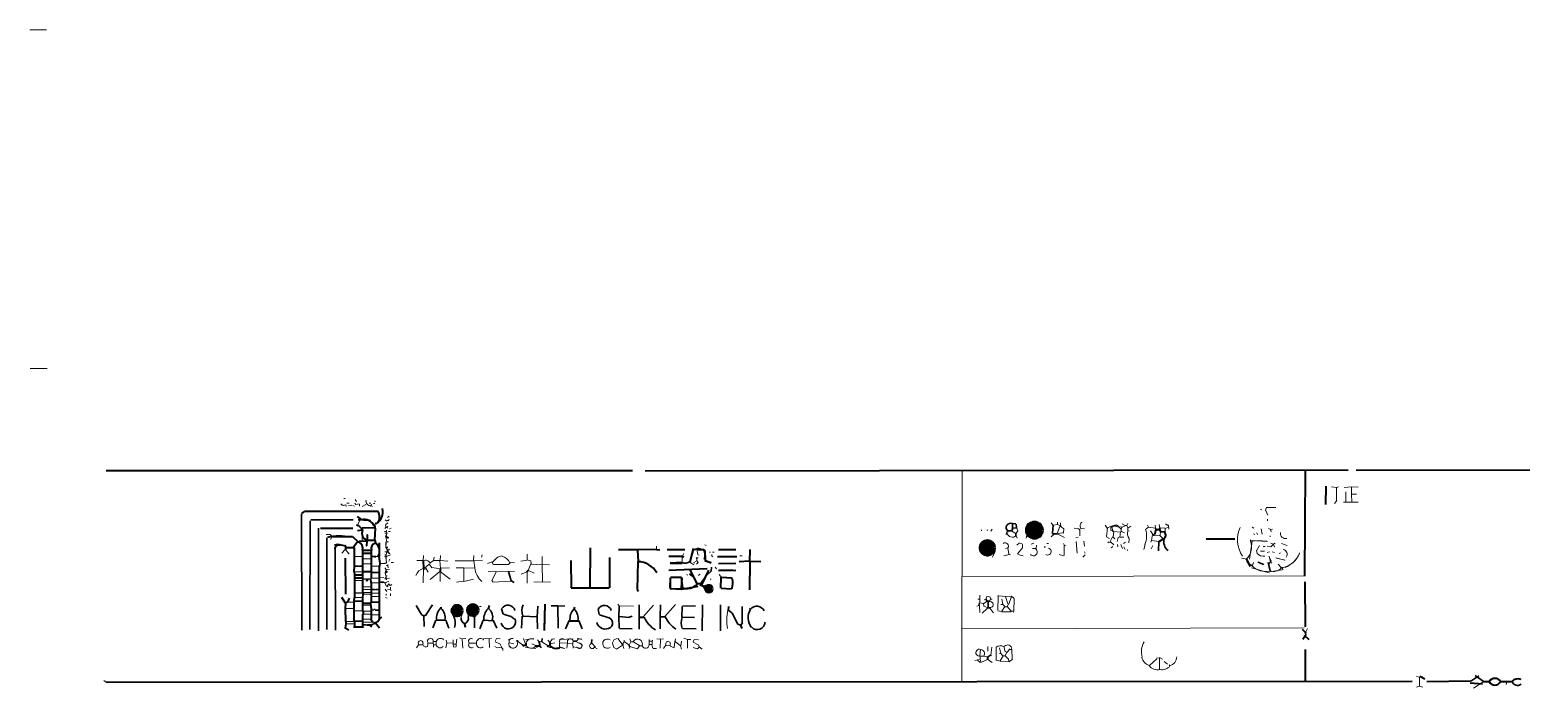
# Model space of a CAD drawing. Header units: millimetres. Extents: x -22015 to 140060, y -26591 to 87788.
# Drawn here: x -21942 to 22267, y -26590 to -7078 of the extents above; entities that cross this region are included whole.
import ezdxf

# ---------------------------------------------------------------- set-up
doc = ezdxf.new("R2010")
doc.units = ezdxf.units.MM
doc.layers.add('FRAME', color=8, linetype='CONTINUOUS', lineweight=90)
doc.layers.add('FRAME_TEXT', color=8, linetype='CONTINUOUS', lineweight=30)

msp = doc.modelspace()

# ---------------------------------------------------------------- hatches: boundary and pattern name
at = {"layer": 'FRAME'}
h = msp.add_hatch(color=7, dxfattribs=at)
h.dxf.hatch_style = 1
edge = h.paths.add_edge_path()
edge.add_arc((7836, -21908), 228, 0, 360)
h = msp.add_hatch(color=7, dxfattribs=at)
h.dxf.hatch_style = 1
edge = h.paths.add_edge_path()
edge.add_arc((6442, -22431), 207, 0, 360)
h = msp.add_hatch(color=7, dxfattribs=at)
h.dxf.hatch_style = 1
edge = h.paths.add_edge_path()
edge.add_arc((-1814, -23643), 90, 0, 360)
h = msp.add_hatch(color=7, dxfattribs=at)
h.dxf.hatch_style = 1
edge = h.paths.add_edge_path()
edge.add_arc((-9275, -24296), 143, 0, 360)
h = msp.add_hatch(color=7, dxfattribs=at)
h.dxf.hatch_style = 1
edge = h.paths.add_edge_path()
edge.add_arc((-8811, -24274), 150, 0, 360)

# ---------------------------------------------------------------- linework, layer by layer
at = {"layer": 'FRAME', "lineweight": 15}
for p, q in [((-21942, -7083), (-21451, -7078)), ((-12138, -21585), (-12226, -21752)), ((-11868, -21612), (-11733, -21784)), ((-13159, -22031), (-13041, -22034)), ((-13039, -22035), (-12969, -22095)), ((-12092, -21866), (-12093, -22213)), ((-11940, -22025), (-11940, -22048)), ((-11704, -21689), (-11687, -21712)), ((-11390, -22100), (-11362, -22249)), ((-11363, -21997), (-11384, -22097)), ((-11960, -22391), (-11961, -22369)), ((-11387, -22250), (-11387, -22419)), ((-11352, -22508), (-11387, -22670)), ((-11376, -22249), (-11386, -22418)), ((-11364, -22250), (-11314, -22250)), ((-11330, -22539), (-11364, -22556)), ((-11353, -22546), (-11267, -22608)), ((-11334, -22540), (-11269, -22609)), ((-11300, -22472), (-11283, -22489)), ((-12331, -22690), (-12077, -22690)), ((-12077, -22757), (-11823, -22757)), ((-11433, -22687), (-11392, -22704)), ((-11433, -22687), (-11383, -22708)), ((-11416, -22554), (-11365, -22554)), ((-11416, -22638), (-11379, -22638)), ((-11416, -22638), (-11382, -22638)), ((-11385, -22640), (-11367, -22673)), ((-11363, -22673), (-11381, -22707)), ((-11362, -22554), (-11380, -22639)), ((-11247, -22637), (-11372, -22690)), ((-11246, -22640), (-11364, -22678)), ((-12333, -23146), (-12078, -23146)), ((-12316, -23399), (-12079, -23399)), ((-11966, -23365), (-11967, -23416)), ((-11962, -23403), (-11962, -23403)), ((-11958, -23421), (-11924, -23405)), ((-11927, -23365), (-11927, -23399)), ((-12080, -23585), (-11826, -23585)), ((-12080, -23669), (-11826, -23669)), ((-12063, -23754), (-11826, -23754)), ((-12063, -23804), (-11826, -23804)), ((-11826, -23770), (-11589, -23770)), ((-11826, -23872), (-11589, -23872)), ((-11724, -23675), (-11690, -23675)), ((-12336, -24295), (-12082, -24294)), ((-12318, -23906), (-12081, -23906)), ((-11743, -24249), (-11709, -24249)), ((-11743, -24260), (-11709, -24260)), ((-12336, -24611), (-12574, -24618)), ((-12574, -24683), (-12320, -24683)), ((-12083, -24632), (-11778, -24632)), ((-12081, -24632), (-11733, -24632)), ((-11981, -24711), (-11947, -24711)), ((-11981, -24722), (-11947, -24722)), ((-11828, -24412), (-11591, -24412)), ((-11727, -24649), (-11727, -24682)), ((-11714, -24635), (-11572, -24798)), ((-7487, -25193), (-7311, -25324)), ((-7312, -25119), (-7256, -25259)), ((-6243, -25145), (-5837, -25126)), ((15835, -24801), (5691, -24828)), ((-6551, -25386), (-6244, -25417)), ((-6240, -25252), (-6003, -25251)), ((-6236, -25252), (-6003, -25251)), ((-6003, -25254), (-5851, -25272)), ((-5834, -25369), (-5834, -25403)), ((-19746, -26364), (-19680, -26416)), ((21825, -26481), (21823, -26459))]:
    msp.add_line(p, q, dxfattribs=at)
at = {"layer": 'FRAME', "lineweight": 20}
for p, q in [((-21937, -17119), (-21429, -17118)), ((5684, -26402), (5698, -20143)), ((-12977, -22097), (-13028, -22182)), ((-11698, -21710), (-11715, -21778)), ((-12591, -22482), (-12691, -22585)), ((-12581, -22484), (-12477, -22617)), ((-11391, -22425), (-11343, -22495)), ((-11331, -22486), (-11297, -22486)), ((-12213, -22971), (-12180, -22971)), ((-12213, -22983), (-12180, -22982)), ((-12078, -22909), (-11824, -22909)), ((-11824, -22977), (-11587, -22976)), ((-11687, -22689), (-11603, -22689)), ((-11825, -23331), (-11588, -23331)), ((5696, -23284), (15852, -23265)), ((-11825, -23466), (-11588, -23466)), ((-11724, -23663), (-11690, -23663)), ((-12590, -24227), (-12336, -24227)), ((-12521, -24041), (-12335, -24041)), ((-12081, -24125), (-11844, -24125)), ((-12065, -24311), (-11828, -24311)), ((-11725, -24035), (-11691, -24035)), ((-11725, -24046), (-11691, -24046)), ((-12082, -24548), (-11828, -24547)), ((-12065, -24396), (-11828, -24395)), ((-11777, -24630), (-11728, -24650)), ((-7616, -25107), (-7761, -25160)), ((-7004, -25121), (-7253, -25159)), ((-6889, -25154), (-6856, -25205)), ((-6582, -25170), (-6530, -25236)), ((-6459, -25140), (-6524, -25238)), ((-6375, -25132), (-6460, -25137)), ((-5671, -25120), (-5738, -25195)), ((-5578, -25142), (-5722, -25118)), ((-5578, -25145), (-5663, -25123)), ((15932, -24823), (15851, -24977)), ((-7729, -25246), (-7593, -25273)), ((-7246, -25389), (-6944, -25414)), ((-7064, -25273), (-6947, -25326)), ((-6850, -25204), (-6766, -25221)), ((-6762, -25214), (-6577, -25334)), ((-6376, -25249), (-6528, -25272)), ((-6240, -25252), (-6240, -25387)), ((-6240, -25386), (-6087, -25415)), ((-6236, -25369), (-6087, -25416)), ((-5999, -25252), (-6021, -25403)), ((-5851, -25268), (-5831, -25369)), ((-5831, -25201), (-5849, -25268)), ((-5615, -25408), (-5832, -25362)), ((-5738, -25213), (-5578, -25299)), ((21141, -26405), (20852, -26590)), ((21827, -26391), (21827, -26458))]:
    msp.add_line(p, q, dxfattribs=at)
at = {"layer": 'FRAME', "lineweight": 40}
for p, q in [((-4074, -20149), (-19676, -20144)), ((-3701, -20149), (17136, -20123)), ((15861, -20146), (15848, -23271)), ((17373, -20130), (45647, -20060)), ((16478, -20601), (16470, -21143)), ((-13806, -21351), (-13892, -21417)), ((-11616, -21354), (-13801, -21357)), ((-12362, -21604), (-13610, -21612)), ((-12242, -21506), (-12122, -21588)), ((-12209, -21587), (-11871, -21614)), ((-13328, -21846), (-12363, -21845)), ((-12973, -22099), (-12380, -22099)), ((-12375, -22093), (-12210, -22249)), ((-12262, -21748), (-12211, -21764)), ((-12092, -21909), (-12228, -21928)), ((-12211, -21762), (-12096, -21867)), ((-11719, -21842), (-12092, -21850)), ((-12092, -21862), (-12092, -21913)), ((-11940, -22048), (-11940, -22200)), ((-11710, -21845), (-11723, -22199)), ((-11719, -21777), (-11719, -21845)), ((-11381, -22098), (-11313, -22131)), ((-12906, -22353), (-12822, -22318)), ((-12822, -22320), (-12620, -22361)), ((-12609, -22348), (-12578, -22417)), ((-12585, -22420), (-12330, -22420)), ((-12585, -22420), (-12585, -22487)), ((-12217, -22246), (-12344, -22409)), ((-12330, -22420), (-12331, -22690)), ((-12211, -22251), (-12177, -22251)), ((-11957, -22231), (-12178, -22239)), ((-12077, -22504), (-11822, -22504)), ((-12077, -22504), (-12077, -22588)), ((-11957, -22233), (-11958, -22369)), ((-11957, -22200), (-11957, -22233)), ((-11940, -22200), (-11720, -22199)), ((-11822, -22504), (-11823, -22588)), ((-11714, -22198), (-11700, -22283)), ((-11585, -22284), (-11586, -22689)), ((-5333, -22430), (-5338, -23625)), ((-1523, -22483), (-1014, -22483)), ((12929, -22163), (13776, -22163)), ((-12573, -23805), (-12587, -22735)), ((-12332, -22977), (-12333, -23146)), ((-12331, -22690), (-12332, -22977)), ((-12077, -22757), (-12078, -22909)), ((-12078, -22909), (-12078, -22977)), ((-12078, -22977), (-12078, -23129)), ((-12077, -22588), (-11823, -22588)), ((-12077, -22588), (-12077, -22690)), ((-12077, -22690), (-12077, -22757)), ((-11823, -22757), (-11824, -22909)), ((-11824, -22909), (-11824, -22977)), ((-11824, -22977), (-11824, -23129)), ((-11823, -22588), (-11823, -22689)), ((-11823, -22689), (-11823, -22757)), ((-11597, -22688), (-11566, -22891)), ((-5909, -22802), (-5892, -23613)), ((-4759, -22717), (-4762, -23612)), ((-12330, -23145), (-12313, -23230)), ((-12316, -23399), (-12317, -23771)), ((-12316, -23230), (-12079, -23230)), ((-12316, -23230), (-12316, -23315)), ((-12316, -23315), (-12079, -23315)), ((-12316, -23315), (-12316, -23399)), ((-12066, -23347), (-12083, -23398)), ((-12082, -23316), (-12064, -23349)), ((-12079, -23399), (-12080, -23585)), ((-12078, -23146), (-12079, -23230)), ((-12079, -23230), (-12079, -23315)), ((-12078, -23129), (-11824, -23129)), ((-11960, -23365), (-11927, -23365)), ((-11846, -23349), (-11830, -23467)), ((-11587, -23159), (-11825, -23170)), ((-11824, -23179), (-11825, -23331)), ((-11824, -23129), (-11824, -23179)), ((-2999, -23092), (-1863, -23045)), ((-12317, -23771), (-12318, -23906)), ((-12073, -23803), (-12084, -23905)), ((-12080, -23585), (-12080, -23669)), ((-12080, -23669), (-12080, -23754)), ((-12063, -23754), (-12063, -23804)), ((-11826, -23872), (-11827, -24041)), ((-11825, -23466), (-11826, -23585)), ((-11826, -23585), (-11826, -23669)), ((-11826, -23669), (-11826, -23754)), ((-11826, -23770), (-11826, -23804)), ((-11826, -23804), (-11826, -23872)), ((-11589, -23872), (-11590, -24040)), ((-4767, -23629), (-5891, -23630)), ((15854, -23440), (15859, -24772)), ((-12707, -23889), (-12595, -24062)), ((-12594, -24228), (-12581, -24616)), ((-12591, -24227), (-12587, -24616)), ((-12522, -24039), (-12590, -24057)), ((-12589, -24058), (-12590, -24227)), ((-12479, -23920), (-12530, -24038)), ((-12325, -23905), (-12338, -24007)), ((-12336, -24295), (-12337, -24599)), ((-12335, -24041), (-12336, -24227)), ((-12336, -24227), (-12336, -24295)), ((-12335, -24007), (-12335, -24041)), ((-12085, -24297), (-12068, -24314)), ((-12081, -24125), (-12082, -24294)), ((-12081, -23906), (-12081, -24007)), ((-12081, -24007), (-12081, -24075)), ((-12081, -24075), (-11844, -24074)), ((-12081, -24075), (-12081, -24125)), ((-12065, -24311), (-12065, -24396)), ((-11844, -24074), (-11844, -24125)), ((-11824, -24042), (-11842, -24075)), ((-11835, -24125), (-11825, -24277)), ((-11828, -24277), (-11828, -24311)), ((-11828, -24311), (-11828, -24395)), ((-11710, -24268), (-11591, -24280)), ((-11590, -24277), (-11591, -24412)), ((-11590, -24040), (-11590, -24277)), ((-12579, -24683), (-12595, -24801)), ((-12574, -24616), (-12574, -24683)), ((-12320, -24599), (-12083, -24598)), ((-12320, -24599), (-12320, -24683)), ((-12320, -24683), (-12320, -24767)), ((-12076, -24395), (-12085, -24548)), ((-12082, -24548), (-12083, -24598)), ((-12083, -24598), (-12083, -24632)), ((-12083, -24632), (-12083, -24717)), ((-12083, -24717), (-12083, -24767)), ((-11947, -24716), (-11812, -24716)), ((-11810, -24717), (-11844, -24785)), ((-11830, -24549), (-11776, -24631)), ((-11828, -24412), (-11828, -24547)), ((-11727, -24649), (-11693, -24649)), ((-11515, -24488), (-11707, -24679)), ((-11699, -24654), (-11572, -24798)), ((-12589, -24803), (-12607, -24836)), ((-12590, -24799), (-12492, -24871)), ((-12332, -24766), (-12323, -24802)), ((-12320, -24767), (-12083, -24767)), ((-12081, -24766), (-12064, -24800)), ((-7493, -25168), (-7494, -25202)), ((15770, -24837), (15892, -24958)), ((15889, -25000), (15790, -25152)), ((15836, -25014), (15969, -25146)), ((-7305, -25322), (-7323, -25355)), ((-7308, -25320), (-7240, -25320)), ((-7240, -25253), (-7240, -25320)), ((-6952, -25337), (-6918, -25337)), ((-6918, -25337), (-6833, -25337)), ((-6918, -25337), (-6918, -25387)), ((-6844, -25201), (-6829, -25336)), ((-6833, -25337), (-6783, -25387)), ((-6576, -25338), (-6594, -25371)), ((-6527, -25324), (-6578, -25340)), ((-6528, -25235), (-6528, -25269)), ((-6528, -25269), (-6528, -25319)), ((15867, -25446), (15864, -26379)), ((19034, -26391), (-19677, -26421)), ((20762, -26387), (19468, -26399)), ((20756, -26428), (21120, -26465)), ((21132, -26391), (21319, -26391)), ((21658, -26391), (21827, -26391)), ((21827, -26391), (21996, -26391))]:
    msp.add_line(p, q, dxfattribs=at)
at = {"layer": 'FRAME', "lineweight": 30}
for p, q in [((-13885, -21424), (-13877, -24870)), ((-13632, -21627), (-13640, -24853)), ((-13381, -21846), (-13387, -24887)), ((-13138, -24853), (-13138, -22133)), ((-12894, -22471), (-12885, -24869)), ((-11382, -22419), (-11331, -22419)), ((-11331, -22486), (-11331, -22537)), ((-12332, -22977), (-12213, -22977)), ((-12180, -22977), (-12078, -22977)), ((-11823, -22689), (-11721, -22689)), ((-11721, -22684), (-11687, -22684)), ((-11721, -22695), (-11688, -22695)), ((-12062, -23345), (-11960, -23358)), ((-11842, -23345), (-11928, -23360)), ((-12080, -23766), (-12317, -23773)), ((-11826, -23669), (-11724, -23669)), ((-11690, -23669), (-11589, -23669)), ((-12335, -24007), (-12081, -24007)), ((-11827, -24041), (-11725, -24041)), ((-11742, -24266), (-11827, -24281)), ((-11691, -24041), (-11590, -24040)), ((-12083, -24717), (-11981, -24716)), ((-11729, -24678), (-11812, -24716)), ((-6751, -25116), (-6769, -25218)), ((-5833, -25201), (-5732, -25200)), ((20770, -26387), (21013, -26222)), ((20899, -26218), (21140, -26381))]:
    msp.add_line(p, q, dxfattribs=at)
at = {"layer": 'FRAME'}
for centre, radius in [((7836, -21908), 228), ((6442, -22431), 207), ((-1814, -23643), 90), ((-9275, -24296), 143), ((-8811, -24274), 150)]:
    msp.add_circle(centre, radius, dxfattribs=at)
at = {"layer": 'FRAME', "lineweight": 40}
for centre, radius, start, end in [((-12025, -21911), 320, 23.6303, 107.3516), ((-11875, -21371), 397, 299.3637, 15.0122), ((-11903, -21514), 329, 326.3757, 29.0157), ((-12765, -23794), 1708, 78.8675, 102.0797), ((-11875, -21991), 222, 160.103, 248.5522), ((-12784, -22467), 119, 67.7066, 181.9009), ((-12280, -22446), 207, 344.0585, 62.1862), ((-11647, -22455), 178, 108.1415, 195.6339), ((-11864, -22529), 292, 328.5026, 56.7045), ((-11741, -24484), 168, 286.1481, 25.7358), ((-6351, -25194), 217, 215.2066, 299.767), ((21483, -26315), 183, 205.0581, 336.4699), ((21488, -26498), 198, 32.203, 147.7801), ((22166, -26546), 232, 65.5673, 137.4537)]:
    msp.add_arc(centre, radius, start, end, dxfattribs=at)
at = {"layer": 'FRAME', "lineweight": 15}
for centre, radius, start, end in [((14717, -22190), 862, 154.8954, 214.2292), ((-7070, -25280), 157, 64.9575, 170.9334)]:
    msp.add_arc(centre, radius, start, end, dxfattribs=at)
at = {"layer": 'FRAME', "lineweight": 20}
for centre, radius, start, end in [((-7649, -25202), 88.2, 66.0879, 212.1041), ((-6163, -25206), 82.7, 51.0808, 210.4875), ((-5921, -25212), 87.7, 7.201, 205.9795), ((-7614, -25277), 127, 168.1737, 32.0347), ((-7620, -25268), 136, 212.2403, 351.4641), ((-7082, -25245), 163, 205.4052, 324.8043), ((-5654, -25335), 80.9, 199.7123, 96.8144)]:
    msp.add_arc(centre, radius, start, end, dxfattribs=at)
at = {"layer": 'FRAME', "lineweight": 30}
msp.add_arc((22161, -26343), 167, 196.0006, 309.0393, dxfattribs=at)
at = {"layer": 'FRAME_TEXT', "lineweight": 15}
for p, q in [((16642, -20625), (16795, -20638)), ((16795, -20635), (16794, -21024)), ((17016, -20638), (17235, -20626)), ((17066, -20770), (17065, -21074)), ((17233, -20635), (17241, -20838)), ((17439, -20630), (17236, -20624)), ((-12724, -21126), (-12676, -21179)), ((-12668, -21156), (-12652, -21173)), ((-12648, -21171), (-12581, -21157)), ((-12631, -20967), (-12597, -20967)), ((-12578, -21157), (-12561, -21203)), ((-12547, -21110), (-12479, -21110)), ((-12395, -21166), (-12497, -21180)), ((-12364, -21179), (-12313, -21196)), ((-12312, -21104), (-12279, -21149)), ((-12296, -21003), (-12260, -21053)), ((-12277, -21144), (-12177, -21123)), ((-12165, -21137), (-12174, -21192)), ((-11982, -21146), (-12088, -21207)), ((-11886, -21110), (-11835, -21110)), ((-11806, -21148), (-11840, -21182)), ((-11837, -21190), (-11786, -21206)), ((-11751, -21118), (-11717, -21118)), ((-11719, -21035), (-11701, -21069)), ((16800, -21029), (16732, -21113)), ((16998, -21081), (17065, -21079)), ((17065, -21074), (17252, -21074)), ((17236, -20839), (17248, -21074)), ((17252, -20838), (17388, -20838)), ((17252, -21074), (17438, -21074)), ((-11404, -21601), (-11356, -21638)), ((-11348, -21611), (-11331, -21628)), ((-11293, -21491), (-11343, -21527)), ((-11290, -21595), (-11324, -21629)), ((7729, -21657), (7623, -21717)), ((14527, -21287), (14578, -21303)), ((14704, -21250), (14689, -21329)), ((14697, -21328), (14753, -21461)), ((14998, -21237), (14710, -21239)), ((14743, -21583), (14743, -21634)), ((-11431, -21946), (-11380, -21946)), ((-11380, -21811), (-11416, -21860)), ((-11414, -21996), (-11364, -21996)), ((-11345, -21985), (-11401, -22090)), ((-11397, -21744), (-11385, -21812)), ((-11328, -21693), (-11391, -21743)), ((-11365, -21911), (-11383, -21944)), ((-11371, -21943), (-11357, -21995)), ((-11367, -21815), (-11334, -21849)), ((-11331, -21791), (-11364, -21809)), ((-11313, -21946), (-11262, -21946)), ((-11226, -21848), (-11277, -21865)), ((6272, -21895), (6272, -21929)), ((6582, -21882), (6549, -21933)), ((7032, -21945), (7014, -21995)), ((7051, -21945), (7051, -21979)), ((7292, -22078), (7329, -22143)), ((7613, -22047), (7596, -22148)), ((8418, -22023), (8335, -22109)), ((8369, -21992), (8352, -22009)), ((8375, -21992), (8392, -22009)), ((8392, -22014), (8375, -22031)), ((8592, -21802), (8512, -22007)), ((8525, -21674), (8525, -21741)), ((8535, -22024), (8728, -22128)), ((8610, -21690), (8610, -21775)), ((9136, -21856), (9170, -21874)), ((9171, -21879), (9154, -21895)), ((9186, -21876), (9185, -22078)), ((9202, -21862), (9320, -21870)), ((9939, -21763), (9990, -21846)), ((9999, -21841), (9975, -22094)), ((9976, -22103), (10064, -22149)), ((10099, -21807), (10103, -21909)), ((10105, -21912), (10150, -21928)), ((10263, -21747), (10232, -21768)), ((10232, -21788), (10336, -21814)), ((10271, -21758), (10238, -21776)), ((10275, -21749), (10343, -21800)), ((10338, -21807), (10405, -21875)), ((10386, -21959), (10366, -22111)), ((10403, -21792), (10421, -21825)), ((10405, -21875), (10405, -21908)), ((10405, -21908), (10405, -21942)), ((10405, -21942), (10439, -21942)), ((10525, -21775), (10423, -21826)), ((10435, -21952), (10504, -21982)), ((10440, -21722), (10526, -21770)), ((10524, -21773), (10575, -21773)), ((10608, -21705), (10576, -21773)), ((10577, -21772), (10611, -21840)), ((10609, -21841), (10608, -21925)), ((10696, -21793), (10611, -21844)), ((11216, -21819), (11146, -21867)), ((11189, -21754), (11223, -21821)), ((11220, -21815), (11423, -21847)), ((11412, -21754), (11425, -21856)), ((11537, -21739), (11554, -21840)), ((11577, -21958), (11564, -22060)), ((11726, -21723), (11775, -21759)), ((11777, -21757), (11810, -21775)), ((11785, -21745), (11815, -21766)), ((14288, -21815), (14339, -21848)), ((14336, -22020), (14370, -22038)), ((14435, -21990), (14455, -22039)), ((14555, -21867), (14586, -22023)), ((14774, -21858), (14841, -21892)), ((14826, -22073), (14826, -22107)), ((14840, -21888), (14856, -21956)), ((14896, -21875), (14845, -21891)), ((-3369, -22377), (-3369, -22479)), ((-2173, -22479), (-2142, -22630)), ((-1930, -22344), (-1896, -22362)), ((6672, -22542), (6599, -22709)), ((7049, -22432), (6981, -22448)), ((7049, -22435), (7083, -22621)), ((7320, -22349), (7387, -22293)), ((7482, -22433), (7336, -22611)), ((7391, -22287), (7488, -22324)), ((7489, -22333), (7488, -22435)), ((7825, -22289), (7741, -22326)), ((7778, -22451), (7879, -22451)), ((7900, -22350), (7886, -22452)), ((8151, -22383), (8151, -22434)), ((8202, -22299), (8253, -22299)), ((8695, -22298), (8729, -22365)), ((8715, -22366), (8718, -22653)), ((8727, -22366), (8761, -22366)), ((9134, -22113), (9067, -22131)), ((9074, -22245), (9105, -22586)), ((9307, -22232), (9324, -22384)), ((10012, -22248), (10030, -22281)), ((10081, -22260), (10030, -22276)), ((10155, -22105), (10073, -22259)), ((10094, -22250), (10193, -22337)), ((10163, -22393), (10112, -22426)), ((10167, -22111), (10218, -22162)), ((10325, -22128), (10289, -22247)), ((10299, -22332), (10315, -22399)), ((10370, -22108), (10324, -22125)), ((10371, -22115), (10489, -22115)), ((10395, -22334), (10446, -22452)), ((10542, -22267), (10474, -22302)), ((10489, -22398), (10526, -22481)), ((10587, -22484), (10605, -22517)), ((10645, -22162), (10632, -22281)), ((11117, -22330), (11079, -22482)), ((11347, -22361), (11295, -22462)), ((11319, -22210), (11523, -22242)), ((14230, -22193), (14248, -22227)), ((14250, -22215), (14743, -22243)), ((14250, -22226), (14385, -22226)), ((14416, -22513), (14440, -22597)), ((14509, -22364), (14422, -22515)), ((14453, -22209), (14723, -22233)), ((14537, -22529), (14655, -22529)), ((14622, -22394), (14673, -22394)), ((14842, -22397), (14740, -22384)), ((14912, -22328), (14846, -22398)), ((14979, -22293), (14926, -22325)), ((14926, -22327), (14958, -22412)), ((15165, -22307), (15334, -22359)), ((-11420, -22878), (-11403, -22894)), ((-11363, -22861), (-11397, -22894)), ((-11389, -22673), (-11370, -22888)), ((-11386, -22706), (-11372, -22858)), ((-11366, -22959), (-11333, -22959)), ((-11332, -22925), (-11333, -22959)), ((-11328, -22958), (-11318, -23025)), ((-11270, -22769), (-11304, -22821)), ((-11231, -22861), (-11163, -22861)), ((-10100, -22919), (-10239, -23033)), ((-8537, -22635), (-8556, -22703)), ((-2373, -22853), (-2255, -22938)), ((-2255, -22851), (-2237, -22884)), ((-2168, -22814), (-2217, -22834)), ((-2187, -22715), (-2169, -22749)), ((-2130, -22870), (-2183, -22919)), ((-2133, -22714), (-2167, -22748)), ((-2167, -22748), (-2167, -22815)), ((-2166, -22814), (-2131, -22865)), ((-2140, -22634), (-2100, -22649)), ((-1794, -22562), (-1760, -22562)), ((-1726, -22629), (-1726, -22680)), ((-1725, -22677), (-1692, -22695)), ((-1709, -22562), (-1658, -22562)), ((-896, -22667), (-829, -22669)), ((6424, -22686), (6474, -22680)), ((7081, -22625), (7132, -22641)), ((7345, -22632), (7507, -22669)), ((8698, -22671), (8570, -22633)), ((9339, -22638), (9273, -22708)), ((9321, -22550), (9339, -22584)), ((14809, -22550), (14741, -22566)), ((14890, -22553), (14957, -22573)), ((14994, -22730), (15265, -22799)), ((15013, -22739), (15266, -22794)), ((15131, -22581), (15097, -22599)), ((-11387, -23312), (-11419, -23364)), ((-11300, -23414), (-11419, -23481)), ((-11416, -23026), (-11380, -23075)), ((-11397, -23109), (-11409, -23177)), ((-11404, -23179), (-11386, -23264)), ((-11363, -23149), (-11397, -23183)), ((-11300, -23414), (-11387, -23462)), ((-11384, -23077), (-11384, -23111)), ((-11384, -23263), (-11350, -23263)), ((-11384, -23263), (-11384, -23314)), ((-11282, -23060), (-11383, -23080)), ((-11383, -23313), (-11365, -23346)), ((-11382, -23110), (-11364, -23144)), ((-11368, -23348), (-11368, -23381)), ((-11367, -23145), (-11333, -23145)), ((-11283, -23329), (-11367, -23349)), ((-10232, -23043), (-10232, -23082)), ((-2474, -23223), (-2441, -23241)), ((-2088, -23218), (-2118, -23254)), ((-2087, -23207), (-2070, -23224)), ((-1779, -23356), (-1745, -23356)), ((-1624, -22999), (-1588, -23049)), ((15196, -23019), (15196, -23052)), ((15216, -23072), (15196, -23052)), ((-11486, -23455), (-11453, -23455)), ((-11451, -23446), (-11418, -23464)), ((-11423, -23468), (-11366, -23575)), ((-11412, -23658), (-11364, -23728)), ((-11371, -23803), (-11389, -23836)), ((-11302, -23498), (-11354, -23565)), ((-11335, -23654), (-11251, -23672)), ((-11301, -23500), (-11267, -23545)), ((-11264, -23548), (-11214, -23519)), ((-11253, -23670), (-11235, -23703)), ((-11250, -23550), (-11216, -23516)), ((-11250, -23601), (-11250, -23669)), ((-11249, -23787), (-11247, -23854)), ((-1882, -23538), (-1984, -23555)), ((6215, -23838), (6215, -23956)), ((6762, -23871), (6754, -24277)), ((6755, -23839), (6772, -23872)), ((6775, -23857), (6994, -23872)), ((6995, -23872), (7146, -23861)), ((7157, -23859), (7240, -23928)), ((-11402, -23902), (-11351, -23918)), ((-9353, -24110), (-9218, -24114)), ((-8609, -24173), (-8558, -24173)), ((-4512, -24104), (-4460, -24170)), ((-613, -24216), (-579, -24250)), ((6206, -24141), (6222, -24345)), ((6444, -24219), (6291, -24371)), ((6332, -24074), (6336, -24159)), ((6338, -24160), (6439, -24198)), ((6511, -24216), (6622, -24359)), ((6753, -24293), (6873, -24317)), ((6841, -24108), (6892, -24108)), ((6870, -23953), (6899, -24106)), ((6895, -24105), (6964, -24170)), ((6983, -23874), (7045, -24095)), ((7033, -24170), (7153, -24303)), ((7163, -23877), (7080, -24097)), ((7234, -23938), (7225, -24310)), ((-9128, -24412), (-9162, -24497)), ((-8970, -24378), (-8935, -24462)), ((-8864, -24440), (-8932, -24456)), ((-8831, -24445), (-8764, -24497)), ((-8712, -24425), (-8763, -24493)), ((-9391, -25153), (-9391, -25255)), ((-9285, -25137), (-9304, -25289)), ((-9209, -25094), (-9120, -25137)), ((-9123, -25136), (-9110, -25407)), ((-9018, -25116), (-9120, -25129)), ((-8490, -25137), (-8508, -25170)), ((-8493, -25126), (-8324, -25122)), ((-8256, -25115), (-8324, -25131)), ((-8111, -25121), (-8144, -25200)), ((-8001, -25127), (-8102, -25117)), ((-4616, -25148), (-4667, -25249)), ((-4530, -25122), (-4615, -25144)), ((-4380, -25286), (-4515, -25115)), ((-4157, -25132), (-4125, -25217)), ((-3581, -25148), (-3587, -25198)), ((-3580, -25198), (-3496, -25198)), ((-3480, -25164), (-3498, -25197)), ((-3496, -25198), (-3496, -25300)), ((-3359, -25127), (-3240, -25140)), ((-3246, -25147), (-3257, -25400)), ((-3157, -25127), (-3242, -25142)), ((-2628, -25198), (-2640, -25333)), ((-2551, -25107), (-2445, -25147)), ((-2443, -25147), (-2451, -25400)), ((-2445, -25147), (-2343, -25147)), ((-2245, -25150), (-2274, -25212)), ((-2123, -25154), (-2241, -25146)), ((-10423, -25307), (-10475, -25391)), ((-10136, -25255), (-9984, -25255)), ((-9984, -25204), (-9899, -25204)), ((-9984, -25204), (-9984, -25255)), ((-9972, -25306), (-9974, -25373)), ((-9899, -25204), (-9899, -25306)), ((-9583, -25254), (-9606, -25391)), ((-9577, -25255), (-9391, -25245)), ((-9395, -25289), (-9381, -25368)), ((-9391, -25288), (-9306, -25288)), ((-9373, -25373), (-9306, -25361)), ((-9306, -25288), (-9307, -25356)), ((-8917, -25254), (-8696, -25254)), ((-8156, -25358), (-8089, -25397)), ((-8143, -25214), (-8020, -25272)), ((-8086, -25398), (-7968, -25375)), ((-8013, -25267), (-7962, -25368)), ((-7968, -25371), (-7918, -25422)), ((-7918, -25422), (-7918, -25473)), ((-4671, -25252), (-4627, -25386)), ((-4627, -25388), (-4565, -25421)), ((-4555, -25433), (-4375, -25320)), ((-4321, -25210), (-4175, -25319)), ((-4123, -25216), (-4171, -25318)), ((-3938, -25423), (-4153, -25356)), ((-4041, -25222), (-3865, -25327)), ((-3865, -25336), (-3929, -25424)), ((-3503, -25302), (-3472, -25404)), ((-3462, -25411), (-3361, -25411)), ((-3089, -25316), (-3157, -25418)), ((-3090, -25322), (-2954, -25337)), ((-2825, -25214), (-2839, -25383)), ((-2812, -25208), (-2653, -25338)), ((-2159, -25422), (-2278, -25388)), ((-2276, -25224), (-2126, -25307)), ((-2103, -25370), (-2154, -25421)), ((-2119, -25303), (-2104, -25365)), ((-2105, -25363), (-2007, -25436)), ((6456, -25358), (6455, -25493)), ((6574, -25376), (6544, -25613)), ((6702, -25375), (6701, -25746)), ((6803, -25560), (6837, -25560)), ((6805, -25391), (6845, -25558)), ((6908, -25630), (6818, -25779)), ((6837, -25560), (6905, -25628)), ((6932, -25342), (6968, -25510)), ((6968, -25633), (7069, -25728)), ((7011, -25545), (6973, -25628)), ((6974, -25507), (7008, -25525)), ((7096, -25445), (7017, -25535)), ((7089, -25428), (7106, -25445)), ((7108, -25442), (7159, -25442)), ((7170, -25441), (7178, -25729)), ((6159, -25749), (6075, -25767)), ((6149, -25760), (6234, -25826)), ((6226, -25726), (6158, -25743)), ((6450, -25737), (6249, -25827)), ((6445, -25733), (6589, -25829)), ((6698, -25762), (6818, -25786)), ((7070, -25729), (7075, -25796)), ((7185, -25743), (7082, -25810)), ((11471, -25719), (11248, -25919)), ((11546, -25687), (11460, -25702)), ((11544, -25691), (11546, -26046)), ((11550, -25684), (11636, -25733)), ((11687, -25802), (11781, -25879)), ((11831, -25895), (11849, -25928)), ((19168, -26240), (19252, -26260)), ((19252, -26258), (19252, -26528)), ((19337, -26239), (19253, -26260)), ((19251, -26527), (19166, -26560)), ((19252, -26528), (19353, -26562))]:
    msp.add_line(p, q, dxfattribs=at)
at = {"layer": 'FRAME_TEXT', "lineweight": 20}
for p, q in [((16848, -20623), (16796, -20639)), ((6424, -21906), (6458, -21906)), ((7021, -22000), (6987, -22034)), ((7167, -21933), (7284, -22003)), ((7343, -21931), (7294, -22000)), ((7311, -21825), (7345, -21926)), ((8336, -21693), (8388, -21760)), ((8525, -21737), (8389, -21757)), ((8526, -21740), (8610, -21776)), ((8677, -21989), (8541, -22007)), ((8614, -21802), (8697, -21855)), ((8710, -21861), (8696, -21991)), ((9015, -21850), (9134, -21862)), ((10098, -21801), (9997, -21836)), ((10139, -21807), (10155, -21925)), ((10189, -21943), (10168, -22111)), ((10184, -21947), (10388, -21963)), ((10426, -21825), (10409, -21876)), ((10610, -21922), (10643, -21940)), ((11282, -21927), (11354, -22042)), ((11337, -22040), (11313, -22211)), ((11387, -22052), (11556, -22062)), ((11558, -21837), (11710, -21847)), ((11809, -21816), (11709, -21854)), ((11710, -21856), (11709, -21958)), ((11812, -21772), (11811, -21823)), ((11820, -21823), (11820, -21873)), ((11309, -22208), (11292, -22259)), ((14290, -22231), (14216, -22762)), ((14843, -22291), (14911, -22325)), ((-11569, -22891), (-11417, -22895)), ((-10468, -22806), (-10282, -22806)), ((-10274, -22653), (-10285, -22806)), ((-10077, -22874), (-10098, -22923)), ((-10092, -22922), (-10027, -23019)), ((-9977, -22806), (-10077, -22876)), ((-9959, -22705), (-9980, -22805)), ((-9977, -22806), (-9790, -22806)), ((-9792, -22806), (-9770, -23042)), ((-9766, -22653), (-9777, -22805)), ((-9774, -22808), (-9554, -22827)), ((-8791, -22811), (-9333, -22818)), ((-8783, -22653), (-8791, -22805)), ((-8777, -22805), (-8755, -23024)), ((-8774, -22802), (-8520, -22812)), ((-8236, -22844), (-8372, -22892)), ((-8239, -22858), (-8208, -22927)), ((-8198, -22922), (-7758, -22922)), ((-7754, -22926), (-7703, -22875)), ((-7707, -22868), (-7571, -22879)), ((-7197, -22799), (-7385, -22821)), ((-7198, -22617), (-7199, -22786)), ((-7199, -22790), (-7096, -22817)), ((-7093, -22900), (-7167, -23107)), ((-7091, -22819), (-7077, -22904)), ((-7081, -22919), (-6742, -22933)), ((-6758, -22921), (-6749, -23428)), ((-6754, -22685), (-6751, -22921)), ((-6741, -22917), (-6538, -22933)), ((-2607, -22681), (-2608, -22866)), ((-2556, -22596), (-2591, -22680)), ((7085, -22628), (6934, -22669)), ((13976, -22738), (14130, -22763)), ((14333, -22868), (14298, -22952)), ((14789, -22682), (14864, -22832)), ((14797, -22680), (14832, -22848)), ((14823, -22852), (14872, -22888)), ((15065, -22914), (15150, -23014)), ((-11451, -23306), (-11587, -23317)), ((-10276, -23042), (-10286, -23465)), ((-10202, -23035), (-10136, -23155)), ((-9784, -23131), (-10077, -23368)), ((-10027, -23012), (-9771, -23057)), ((-9775, -23144), (-9775, -23431)), ((-9774, -23032), (-9503, -23028)), ((-9770, -23138), (-9480, -23359)), ((-9300, -23028), (-9080, -23028)), ((-9080, -23420), (-9299, -23444)), ((-9080, -23042), (-9081, -23413)), ((-8758, -23022), (-9080, -23031)), ((-8789, -23361), (-9078, -23426)), ((-8352, -23131), (-8131, -23127)), ((-8249, -23398), (-8220, -23443)), ((-8121, -23147), (-8248, -23394)), ((-8216, -23449), (-7674, -23418)), ((-7742, -23122), (-8132, -23132)), ((-7741, -23121), (-7572, -23134)), ((-7204, -23146), (-7375, -23212)), ((-7201, -23158), (-7196, -23479)), ((-7161, -23098), (-6992, -23183)), ((-1511, -23223), (-1442, -23306)), ((14273, -23026), (14792, -23171)), ((15186, -23087), (14810, -23145)), ((-11419, -23466), (-11385, -23466)), ((-11352, -23569), (-11319, -23587)), ((-6743, -23440), (-6997, -23447)), ((-6743, -23434), (-6506, -23449)), ((-1988, -23560), (-1953, -23644)), ((-4458, -24152), (-4051, -24157)), ((-2802, -24113), (-3114, -24462)), ((-1476, -24200), (-1473, -24842)), ((6197, -24140), (6129, -24158)), ((6164, -23956), (6215, -23956)), ((6214, -24062), (6333, -24078)), ((6215, -23956), (6215, -24057)), ((6438, -24011), (6335, -24077)), ((6400, -23952), (6349, -23969)), ((6539, -23957), (6518, -24006)), ((6537, -23956), (6588, -23956)), ((6958, -24174), (6872, -24309)), ((6960, -24175), (7027, -24175)), ((7066, -24092), (7028, -24175)), ((7146, -24310), (7213, -24310)), ((7211, -24311), (7229, -24345)), ((6875, -24324), (7146, -24324)), ((-9597, -25171), (-9580, -25255)), ((-8326, -25135), (-8319, -25389)), ((-4326, -25165), (-4326, -25216)), ((-3580, -25198), (-3581, -25300)), ((-2803, -25130), (-2821, -25214)), ((-10425, -25306), (-10289, -25306)), ((-9987, -25256), (-9971, -25307)), ((-9967, -25306), (-9899, -25306)), ((-9391, -25255), (-9391, -25288)), ((-5562, -25308), (-5598, -25409)), ((-5282, -25259), (-5176, -25373)), ((-5190, -25385), (-5123, -25420)), ((-4323, -25218), (-4375, -25285)), ((-4368, -25315), (-4336, -25417)), ((-4155, -25369), (-4176, -25418)), ((-4122, -25216), (-4038, -25216)), ((-3869, -25334), (-3784, -25334)), ((-3581, -25300), (-3496, -25300)), ((-2958, -25343), (-2840, -25394)), ((-2656, -25335), (-2625, -25437)), ((6243, -25442), (6223, -25628)), ((6531, -25613), (6564, -25631)), ((6905, -25628), (6972, -25628)), ((6227, -25645), (6346, -25645)), ((6227, -25645), (6227, -25730)), ((6232, -25729), (6247, -25814)), ((6346, -25642), (6448, -25658)), ((6819, -25792), (7074, -25799))]:
    msp.add_line(p, q, dxfattribs=at)
at = {"layer": 'FRAME_TEXT', "lineweight": 40}
for p, q in [((7169, -21925), (7050, -21941)), ((7190, -21844), (7172, -21929)), ((8610, -21775), (8610, -21809)), ((11353, -22043), (11387, -22043)), ((11437, -21890), (11393, -22044)), ((11423, -21856), (11441, -21889)), ((11439, -21890), (11540, -21890)), ((11559, -21840), (11538, -21890)), ((11544, -21888), (11579, -21955)), ((-4487, -22482), (-3928, -22480)), ((-3932, -22496), (-3909, -22834)), ((-3369, -22478), (-3928, -22493)), ((-3369, -22482), (-3268, -22485)), ((-3047, -22480), (-2522, -22477)), ((-2979, -22476), (-2590, -22483)), ((-2275, -22453), (-2382, -22846)), ((-2293, -22512), (-2380, -22847)), ((-2168, -22471), (-2299, -22497)), ((-2166, -22477), (-1963, -22479)), ((-2156, -22443), (-1937, -22498)), ((-1935, -22511), (-1924, -22799)), ((-595, -22477), (-609, -22831)), ((11663, -22168), (11528, -22255)), ((-11587, -22976), (-11587, -23162)), ((-11566, -22892), (-11581, -22977)), ((-10286, -22807), (-10269, -23043)), ((-3921, -22834), (-3935, -23662)), ((-2997, -22681), (-2607, -22681)), ((-2997, -22681), (-2599, -22681)), ((-2964, -22884), (-2608, -22883)), ((-2608, -22863), (-2963, -22887)), ((-2591, -22682), (-2558, -22700)), ((-1932, -22799), (-1747, -22873)), ((-1918, -22813), (-1745, -22869)), ((-1557, -22686), (-981, -22688)), ((-1524, -22892), (-1016, -22886)), ((-609, -22826), (-914, -22843)), ((-602, -22831), (-611, -23675)), ((-609, -22829), (-270, -22834)), ((14114, -22756), (14235, -22983)), ((-11587, -23162), (-11588, -23314)), ((-11588, -23331), (-11588, -23449)), ((-9774, -23076), (-9775, -23144)), ((-9774, -23042), (-9774, -23076)), ((-7172, -23103), (-7205, -23154)), ((-2961, -23323), (-2967, -23627)), ((-2963, -23323), (-2964, -23638)), ((-2643, -23305), (-2948, -23310)), ((-2626, -23308), (-2948, -23308)), ((-2583, -23621), (-2626, -23309)), ((-2620, -23627), (-2609, -23323)), ((-2371, -23089), (-2172, -23500)), ((-1819, -23090), (-2023, -23510)), ((-1525, -23099), (-1016, -23093)), ((-1101, -23088), (-1508, -23107)), ((-1460, -23625), (-1452, -23304)), ((-1440, -23298), (-1123, -23321)), ((-11588, -23466), (-11589, -23669)), ((-11589, -23669), (-11589, -23770)), ((-11589, -23770), (-11589, -23872)), ((-11486, -23444), (-11452, -23443)), ((-3934, -23663), (-3900, -23713)), ((-2961, -23638), (-2628, -23653)), ((-2949, -23645), (-2627, -23640)), ((-2136, -23580), (-2620, -23668)), ((-2152, -23491), (-2068, -23491)), ((-2078, -23520), (-1696, -23711)), ((-2069, -23493), (-1986, -23562)), ((-1138, -23660), (-1453, -23637)), ((-9761, -24191), (-9761, -24225)), ((-8324, -24138), (-8355, -24240)), ((-6674, -24103), (-6691, -24881)), ((-5801, -24186), (-5817, -24254)), ((-1230, -24165), (-1243, -24284)), ((-9054, -24680), (-9041, -24782)), ((-5933, -24593), (-5679, -24592)), ((-3866, -24489), (-3748, -24489)), ((-874, -24725), (-840, -24826)), ((-4377, -25284), (-4377, -25317)), ((6447, -25662), (6447, -25730)), ((19264, -26232), (19409, -26310))]:
    msp.add_line(p, q, dxfattribs=at)
at = {"layer": 'FRAME_TEXT', "lineweight": 30}
for p, q in [((7187, -21705), (7290, -21719)), ((7187, -21709), (7187, -21844)), ((7306, -21835), (7187, -21847)), ((7288, -21996), (7288, -22080)), ((7295, -21725), (7309, -21826)), ((8394, -21759), (8373, -21995)), ((8406, -22012), (8524, -22011)), ((10101, -21807), (10134, -21807)), ((10234, -21766), (10132, -21798)), ((10152, -21924), (10184, -21944)), ((11553, -22063), (11658, -22160)), ((11574, -21958), (11709, -21958)), ((11524, -22245), (11517, -22516)), ((14457, -22854), (14640, -22929)), ((14766, -22866), (14825, -23116)), ((-7754, -23128), (-7675, -23412)), ((-7671, -23405), (-7587, -23458)), ((-1891, -23259), (-2059, -23497)), ((-1743, -23127), (-1891, -23261)), ((-1735, -23001), (-1743, -23120)), ((15145, -23019), (15196, -23019)), ((-11588, -23449), (-11486, -23449)), ((-10485, -24138), (-10329, -24409)), ((-10006, -24118), (-10189, -24408)), ((-7958, -24243), (-7911, -24396)), ((-6888, -24155), (-6901, -24475)), ((-6676, -24137), (-6696, -24829)), ((-6491, -24154), (-6288, -24154)), ((-6292, -24154), (-6277, -24812)), ((-6084, -24147), (-6288, -24156)), ((-5092, -24255), (-5067, -24408)), ((-4471, -24169), (-4478, -24473)), ((-3878, -24118), (-3882, -24489)), ((-3452, -24125), (-3758, -24480)), ((-3250, -24117), (-3259, -24472)), ((-2607, -24172), (-2619, -24488)), ((-2205, -24150), (-2595, -24159)), ((-2001, -24116), (-2010, -24893)), ((-1468, -24115), (-1466, -24893)), ((-1233, -24276), (-1118, -24365)), ((-824, -24165), (-827, -24655)), ((6212, -24057), (6194, -24141)), ((6402, -23955), (6434, -24007)), ((6434, -24209), (6468, -24209)), ((6435, -24007), (6469, -24007)), ((6469, -24007), (6468, -24209)), ((6468, -24209), (6519, -24209)), ((6469, -24007), (6520, -24007)), ((-10334, -24415), (-10255, -24449)), ((-10260, -24445), (-10251, -24765)), ((-10183, -24415), (-10250, -24449)), ((-9908, -24575), (-9996, -24801)), ((-9897, -24579), (-9626, -24579)), ((-9614, -24574), (-9517, -24812)), ((-8762, -24494), (-8763, -24798)), ((-8500, -24575), (-8601, -24835)), ((-8491, -24579), (-8221, -24594)), ((-8203, -24571), (-8103, -24815)), ((-7900, -24399), (-7679, -24470)), ((-7676, -24463), (-7574, -24541)), ((-7344, -24458), (-7365, -24814)), ((-7339, -24454), (-6898, -24471)), ((-6900, -24475), (-6896, -24830)), ((-5950, -24585), (-6063, -24832)), ((-5665, -24587), (-5566, -24831)), ((-5054, -24412), (-4782, -24505)), ((-4778, -24498), (-4687, -24569)), ((-4481, -24473), (-4475, -24811)), ((-4171, -24491), (-4476, -24468)), ((-4087, -24455), (-4171, -24490)), ((-3881, -24489), (-3882, -24844)), ((-3256, -24472), (-3257, -24827)), ((-3256, -24472), (-3104, -24472)), ((-2613, -24486), (-2240, -24493)), ((-1119, -24367), (-958, -24692)), ((-954, -24693), (-870, -24727)), ((-814, -24658), (-867, -24724)), ((-5284, -25150), (-5290, -25268)), ((-4460, -24824), (-4087, -24829)), ((-2597, -24822), (-2190, -24834)), ((-4177, -25318), (-4161, -25369)), ((6533, -25613), (6450, -25666))]:
    msp.add_line(p, q, dxfattribs=at)
at = {"layer": 'FRAME_TEXT', "lineweight": 15}
for centre, radius, start, end in [((-11829, -21043), 149, 170.876, 267.4471), ((9316, -21773), 125, 121.7924, 216.8933), ((10865, -21996), 272, 164.5106, 216.5322), ((10468, -22079), 694, 338.7706, 16.6966), ((15287, -21998), 159, 171.2225, 280.5773), ((7807, -22554), 113, 219.72, 54.6173), ((8229, -22542), 104, 236.6991, 77.9801), ((15183, -22618), 146, 324.0183, 77.1507), ((14689, -22592), 543, 222.6653, 282.5445), ((14614, -22456), 225, 219.0534, 284.3571), ((15051, -22354), 684, 282.2973, 341.0606), ((14993, -22296), 765, 290.9911, 336.0078), ((6469, -23932), 64, 340.8263, 199.234), ((6530, -24112), 86.6, 263.4422, 95.7604), ((-10356, -25252), 71.8, 321.1162, 218.5188), ((-10068, -25199), 86.4, 355.9809, 219.7116), ((-9770, -25241), 127, 43.4983, 164.3161), ((-8855, -25196), 82.4, 62.5256, 223.0772), ((-8576, -25238), 124, 50.9418, 187.7085), ((-4822, -25271), 138, 55.4852, 306.5793), ((-3930, -25278), 145, 338.9821, 150.151), ((-10207, -25302), 67.6, 183.0455, 33.3082), ((-9780, -25274), 120, 195.05, 315.6157), ((-8850, -25310), 86.4, 139.9078, 303.2316), ((-8582, -25279), 118, 167.4901, 313.6865), ((-5273, -25338), 77.8, 104.9266, 330.1338), ((-3689, -25305), 103, 197.1043, 2.5122), ((-3023, -25277), 71, 320.7765, 210.7052), ((6203, -25537), 101, 66.14, 284.7321), ((6830, -25571), 240, 64.6382, 123.159), ((7042, -25431), 123, 354.8294, 138.661), ((11608, -25510), 598, 150.5737, 195.6405), ((11321, -25628), 299, 188.7854, 254.0388), ((11773, -25653), 284, 285.6751, 359.2532)]:
    msp.add_arc(centre, radius, start, end, dxfattribs=at)
at = {"layer": 'FRAME_TEXT', "lineweight": 30}
for centre, radius, start, end in [((7133, -21834), 132, 66.5301, 228.4646), ((12018, -22241), 347, 166.8819, 230.5624), ((-2517, -22653), 233, 246.9414, 306.7304), ((14320, -22765), 190, 180.5194, 263.4311), ((-9437, -24522), 448, 137.371, 187.085), ((-10023, -24503), 392, 349.1494, 46.681), ((-8053, -24533), 429, 135.896, 185.8726), ((-8538, -24484), 317, 343.5354, 53.1343), ((-7770, -24348), 217, 15.4145, 148.7026), ((-6918, -24290), 438, 157.2724, 201.8722), ((-5528, -24527), 402, 136.3552, 189.2171), ((-6060, -24516), 369, 348.6511, 46.7158), ((-4907, -24341), 204, 14.1458, 154.0456), ((-211, -24501), 441, 145.6323, 220.7775), ((-392, -24403), 243, 25.1995, 140.6192), ((-9833, -24658), 501, 344.1715, 27.5189), ((-8990, -24521), 171, 171.4171, 249.2917), ((-9125, -24513), 186, 293.8688, 15.1851), ((-7757, -24619), 216, 190.7993, 22.6602), ((-4882, -24576), 262, 194.6212, 304.6539), ((-4823, -24666), 157, 305.7704, 34.614), ((-2945, -24125), 864, 204.4305, 238.6881), ((-2274, -24080), 921, 205.267, 235.4162), ((-2204, -24659), 429, 157.2901, 202.3608), ((-380, -24621), 233, 225.2949, 356.0729)]:
    msp.add_arc(centre, radius, start, end, dxfattribs=at)
at = {"layer": 'FRAME_TEXT', "lineweight": 20}
for centre, radius, start, end in [((7182, -21958), 158, 192.8053, 310.9125), ((6973, -22376), 96.1, 322.3945, 127.6551), ((13796, -22408), 477, 312.9436, 21.8797), ((-10208, -22943), 145, 28.1557, 118.4585), ((-7845, -23100), 447, 102.9302, 147.7319), ((-8048, -23045), 381, 27.0202, 74.5543), ((15069, -22980), 281, 152.1236, 208.2332), ((-10170, -23372), 348, 106.2316, 159.2349), ((-8093, -22935), 668, 187.6074, 227.9129), ((14934, -22868), 265, 243.1614, 324.6295), ((14, -24578), 1295, 166.7983, 190.8231), ((6230, -25567), 125, 325.8472, 83.572), ((11482, -25748), 299, 214.1014, 285.0909), ((11630, -25762), 282, 256.567, 323.1998)]:
    msp.add_arc(centre, radius, start, end, dxfattribs=at)
at = {"layer": 'FRAME_TEXT', "lineweight": 40}
for centre, radius, start, end in [((11602, -22059), 128, 305.6488, 43.5005), ((-2328, -22657), 406, 342.8311, 25.4155), ((-3937, -23523), 682, 31.0743, 87.9267), ((-2621, -23617), 471, 15.0053, 60.599), ((-1520, -23472), 421, 336.0399, 18.6476), ((-2463, -23229), 412, 247.5625, 319.788)]:
    msp.add_arc(centre, radius, start, end, dxfattribs=at)

doc.saveas('drawing.dxf')
